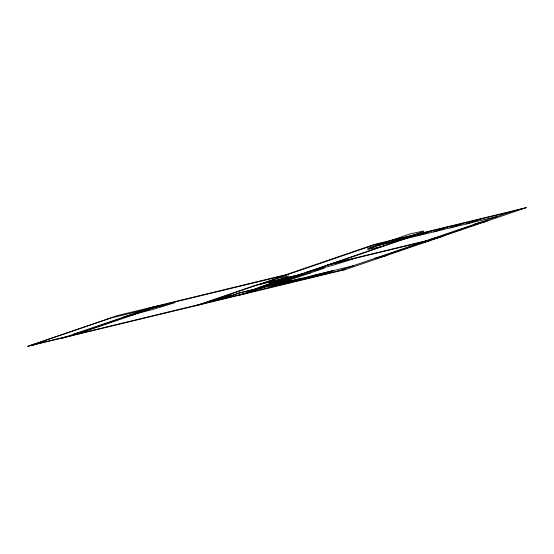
<?xml version="1.0" encoding="UTF-8"?>
<svg xmlns="http://www.w3.org/2000/svg" width="554" height="554" viewBox="0 0 554 554"><rect width="100%" height="100%" fill="white"/><g stroke="black" fill="none" stroke-linecap="round" stroke-linejoin="round"><path stroke-width="0.83" d="M282.644 283.496L281.28 283.939M254.265 290.012L256.107 289.451M247.569 291.903L246.89 292.138L252.756 290.601M248.864 291.833L249.175 291.757M265.74 285.58L264.944 285.802L266.225 285.448M144.705 309.866L107.788 318.813L117.012 315.655L285.788 274.756L374.269 244.473L526.3 207.639L345.246 269.611L27.7 346.361L109.166 318.474M27.7 346.361L110.585 318.135M31.086 345.731L35.906 344.082L66.168 336.749M80.794 332.282L127.891 316.161M160.992 305.372L153.929 306.708L61.349 338.397L77.089 334.083L160.992 305.372L286.64 274.923L285.788 274.756M195.07 305.981L255.983 285.13L302.865 273.773M197.903 305.296L256.273 285.317L300.316 274.646L299.749 274.528M258.815 284.444L374.608 244.813L511.037 211.76L526.3 207.639M259.964 284.424L278.26 278.163L288.772 276.01L279.23 279.756M217.071 299.977L231.697 294.97L219.308 297.976L220.464 298.426L216.289 299.437L217.071 299.977L204.682 302.983M221.046 299.202L239.501 292.893L262.139 287.401M221.759 299.035L240.304 292.692M269.445 284.036L276.287 281.695M265.228 285.684L265.664 285.559M266.072 285.476L266.793 285.234L265.996 285.455M280.532 280.58L289.79 277.416M250.484 291.148L247.063 292.373L248.794 291.958M251.024 291.016L254.383 289.874L253.954 290.088M238.829 295.379L415.715 234.854M241.946 294.624L418.651 234.141M261.654 287.942L274.618 283.503M282.575 281.571L302.068 274.902M417.411 235.838L431.31 231.073M277.512 284.098L324.291 268.143L307.297 272.256M268.392 287.734L282.291 282.976M433.727 231.884L447.618 227.126M291.695 281.342L289.929 281.82L290.843 281.584M450.049 227.929L463.94 223.172M316.597 274.659L302.706 279.417L332.732 270.837M466.371 223.975L480.27 219.218M319.63 275.31L333.591 270.546M511.037 211.76L339.173 270.581L345.246 269.611M381.512 256.647L422.737 242.534M437.702 237.41L480.006 222.93M247.742 291.84C251.488 290.656 245.595 292.56 248.074 291.833M265.511 285.587L266.093 285.407M281.841 283.69L280.643 284.07L281.557 283.835M282.041 283.731L283.191 283.336L282.478 283.523M291.335 281.48L292.477 281.086L290.573 281.688M281.785 283.676L282.554 283.468M248.261 291.778L252.125 290.815M401.664 239.647L497.139 216.517M403.423 239.356L376.304 245.928L367.593 249.508L383.804 246.073M476.218 223.678L487.264 220.998M474.48 224.273L485.526 221.593M432.175 238.753L443.221 236.073M430.437 239.349L441.483 236.669M331.119 263.794L437.667 237.978M327.559 265.013L434.107 239.196M325.981 265.553L352.586 259.106L332.31 265.456L306.777 272.125M418.949 243.275L429.994 240.602M417.21 243.871L428.256 241.198M143.458 310.295L175.016 302.65L152.281 309.617L126.457 316.112M124.241 316.867L135.01 314.263M122.51 317.463L133.272 314.859M294.887 276.183L276.418 280.753L268.856 283.226L285.629 279.348M293.537 276.965L310.565 272.838M375.986 257.984L387.031 255.304M374.248 258.579L385.293 255.9M278.101 281.938L267.603 284.479L254.999 288.793L265.498 286.252M274.078 283.627L290.483 279.659M239.723 292.893L261.557 287.602M260.699 288.205L353.113 265.816M315.669 274.985L332.663 270.864M253.594 290.137L255.346 289.714M75.413 333.584L86.175 330.973M282.284 283.572L282.9 283.385M73.675 334.18L84.437 331.569M247.804 292.117L249.535 291.702M274.715 285.58L308.931 277.291M282.512 283.87L284.216 283.461M280.885 284.479L272.208 286.577L282.63 283.011L291.307 280.913L279.271 284.985L292.249 280.677L300.926 278.579L290.504 282.145L281.827 284.244M77.089 334.083L339.214 270.567M30.276 345.62L34.126 344.685M423.415 231.122L418.997 233.186L400.701 239.335L367.697 248.421L410.528 233.76L423.415 231.122M259.791 287.367L272.049 283.53L259.791 287.367M273.981 284.701L279.701 283.115L273.981 284.701M280.462 282.485L286.183 280.892L280.462 282.485M266.045 286.626L271.772 285.033L266.045 286.626M272.533 284.403L278.253 282.817L272.533 284.403M268.413 284.832L267.021 285.31L270.4 284.347L268.413 284.832M288.018 278.233L286.543 278.738L288.876 278.025L288.018 278.233"/></g></svg>
